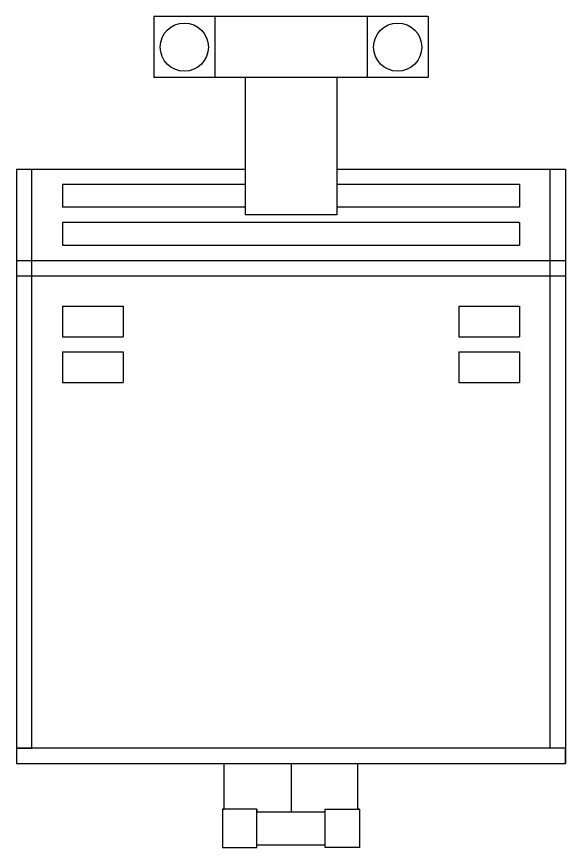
# Model space of a CAD drawing. Header units: inches. Extents: x 8 to 216, y -37 to 92.
# Drawn here: x 8 to 44, y -37 to 17.5 of the extents above; entities that cross this region are included whole.
import ezdxf

# ---------------------------------------------------------------- set-up
doc = ezdxf.new("R2010")
doc.units = ezdxf.units.IN
doc.header["$LTSCALE"] = 8
doc.header["$MEASUREMENT"] = 0

msp = doc.modelspace()

# ---------------------------------------------------------------- linework, layer by layer
for p, q in [((17, 17.5), (17, 13.5)), ((35, 17.5), (17, 17.5)), ((21, 17.5), (21, 13.5)), ((31, 17.5), (31, 13.5)), ((35, 17.5), (35, 13.5)), ((35, 13.5), (17, 13.5)), ((23, 13.5), (23, 4.5)), ((29, 13.5), (29, 4.5)), ((8, 7.5), (23, 7.5)), ((8, 7.5), (8, -31.5)), ((9, -30.5), (9, 7.5)), ((29, 7.5), (44, 7.5)), ((43, -30.5), (43, 7.5)), ((44, 7.5), (44, -31.5)), ((11, 6.5), (11, 5)), ((11, 6.5), (23, 6.5)), ((29, 6.5), (41, 6.5)), ((41, 6.5), (41, 5)), ((23, 5), (11, 5)), ((41, 5), (29, 5)), ((29, 4.5), (23, 4.5)), ((41, 4), (11, 4)), ((11, 4), (11, 2.5)), ((41, 4), (41, 2.5)), ((11, 2.5), (41, 2.5)), ((8, 1.5), (44, 1.5)), ((8, 1.5), (8, 0.5)), ((8, 0.5), (44, 0.5)), ((11, -1.5), (15, -1.5)), ((11, -1.5), (11, -3.5)), ((15, -1.5), (15, -3.5)), ((37, -1.5), (37, -3.5)), ((37, -1.5), (41, -1.5)), ((41, -1.5), (41, -3.5)), ((11, -3.5), (15, -3.5)), ((37, -3.5), (41, -3.5)), ((11, -4.5), (15, -4.5)), ((11, -4.5), (11, -6.5)), ((15, -4.5), (15, -6.5)), ((37, -4.5), (41, -4.5)), ((37, -4.5), (37, -6.5)), ((41, -4.5), (41, -6.5)), ((11, -6.5), (15, -6.5)), ((37, -6.5), (41, -6.5)), ((44, -30.5), (8, -30.5)), ((8, -30.5), (9, -30.5)), ((44, -30.5), (43, -30.5)), ((44, -31.5), (44, -30.5)), ((8, -31.5), (44, -31.5)), ((8, -31.5), (26, -31.5)), ((21.625, -34.5), (21.625, -31.5)), ((26, -31.5), (26, -34.667)), ((30.375, -34.5), (30.375, -31.5)), ((21.5, -34.5), (21.5, -37)), ((23.75, -34.5), (21.5, -34.5)), ((21.5, -34.5), (21.625, -34.5)), ((23.75, -37), (23.75, -34.5)), ((23.75, -34.5), (23.75, -34.667)), ((23.75, -34.667), (28.25, -34.667)), ((28.25, -34.5), (30.5, -34.5)), ((28.25, -37), (28.25, -34.5)), ((30.5, -34.5), (30.375, -34.5)), ((30.5, -34.5), (30.5, -34.5)), ((30.5, -34.5), (30.5, -37)), ((21.5, -37), (23.75, -37)), ((23.75, -37), (23.75, -36.833)), ((23.75, -36.833), (28.25, -36.833)), ((30.5, -37), (28.25, -37))]:
    msp.add_line(p, q)
for centre in [(19, 15.5), (33, 15.5)]:
    msp.add_circle(centre, 1.581)

doc.saveas('drawing.dxf')
